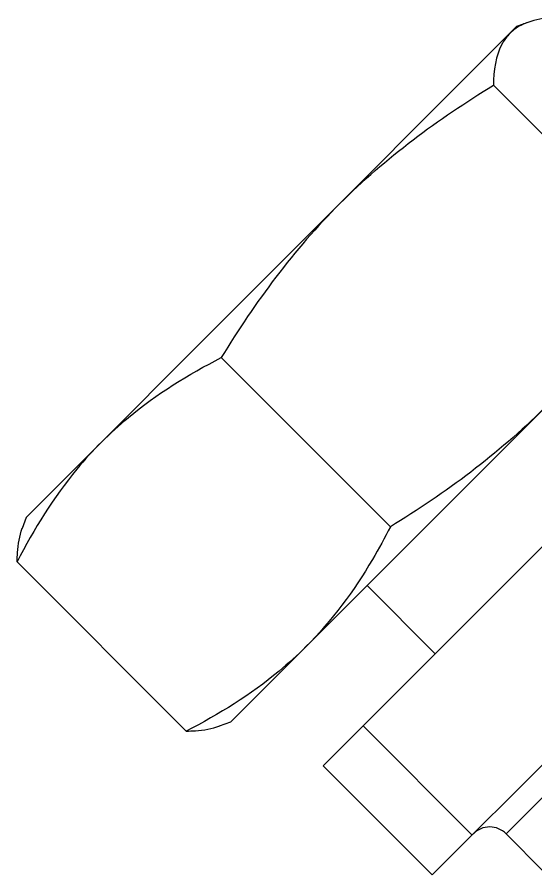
# Model space of a CAD drawing. Extents: x -1396510 to 1250330, y -1892470 to 1623980.
# Drawn here: x -1165626.3 to -1165562.2, y -61096.2 to -60990.3 of the extents above; entities that cross this region are included whole.
import ezdxf

# ---------------------------------------------------------------- set-up
doc = ezdxf.new("R2010")
doc.units = 0
doc.header["$LTSCALE"] = 1000
doc.header["$MEASUREMENT"] = 0

msp = doc.modelspace()

# ---------------------------------------------------------------- linework, layer by layer
at = {"linetype": 'Continuous'}
for p, q in [((-1165564.55, -60991.48), (-1165563.17, -60990.98)), ((-1165564.55, -60991.48), (-1165625.13, -61052.06)), ((-1165567.45, -60998.75), (-1165546.57, -61019.62)), ((-1165539.31, -61016.72), (-1165599.89, -61077.3)), ((-1165588.46, -61082.7), (-1165533.9, -61028.15)), ((-1165601.05, -61032.35), (-1165580.18, -61053.22)), ((-1165575, -61096.16), (-1165520.44, -61041.61)), ((-1165565.89, -61091.1), (-1165525.51, -61050.71)), ((-1165625.13, -61052.06), (-1165625.63, -61053.44)), ((-1165626.26, -61057.56), (-1165605.38, -61078.43)), ((-1165583.06, -61060.47), (-1165574.64, -61068.89)), ((-1165601.26, -61077.8), (-1165599.89, -61077.3)), ((-1165583.54, -61077.78), (-1165570.08, -61091.25)), ((-1165588.46, -61082.7), (-1165575, -61096.16)), ((-1165561.22, -61095.78), (-1165565.89, -61091.1))]:
    msp.add_line(p, q, dxfattribs=at)
msp.add_arc((-1165567.91, -61093.12), 2.86, 44.9999, 135.0001, dxfattribs=at)
for points, knots in [([(-1165563.2, -60990.99), (-1165563.42, -60991.07), (-1165564.23, -60991.4), (-1165564.97, -60991.9), (-1165565.43, -60992.36)], [0, 0, 0, 0, 0.261173, 1, 1, 1, 1]), ([(-1165559.05, -60990.35), (-1165559.43, -60990.36), (-1165560.83, -60990.41), (-1165562.24, -60990.64), (-1165563.2, -60990.99)], [0, 0, 0, 0, 0.270862, 1, 1, 1, 1]), ([(-1165565.43, -60992.36), (-1165565.79, -60992.72), (-1165567.16, -60994.57), (-1165567.42, -60996.98), (-1165567.45, -60998.75)], [0, 0, 0, 0, 0.22235, 1, 1, 1, 1]), ([(-1165615.84, -61042.77), (-1165614.78, -61041.71), (-1165610.3, -61037.63), (-1165605.1, -61034.42), (-1165601.05, -61032.35)], [0, 0, 0, 0, 0.248254, 1, 1, 1, 1]), ([(-1165615.84, -61042.77), (-1165616.9, -61043.83), (-1165620.97, -61048.31), (-1165624.19, -61053.51), (-1165626.26, -61057.56)], [0, 0, 0, 0, 0.248254, 1, 1, 1, 1]), ([(-1165626.26, -61057.56), (-1165626.25, -61057.18), (-1165626.19, -61055.77), (-1165625.97, -61054.36), (-1165625.62, -61053.4)], [0, 0, 0, 0, 0.270862, 1, 1, 1, 1]), ([(-1165580.18, -61053.22), (-1165580.87, -61054.58), (-1165583.76, -61059.89), (-1165587.4, -61064.82), (-1165590.6, -61068.01)], [0, 0, 0, 0, 0.25305, 1, 1, 1, 1]), ([(-1165590.6, -61068.01), (-1165591.66, -61069.07), (-1165596.13, -61073.15), (-1165601.34, -61076.36), (-1165605.38, -61078.43)], [0, 0, 0, 0, 0.248254, 1, 1, 1, 1]), ([(-1165605.38, -61078.43), (-1165605, -61078.42), (-1165603.6, -61078.37), (-1165602.19, -61078.14), (-1165601.23, -61077.79)], [0, 0, 0, 0, 0.270862, 1, 1, 1, 1])]:
    msp.add_open_spline(points, degree=3, knots=knots, dxfattribs=at)
for points in [[(-1165586.43, -61013.36), (-1165580.78, -61007.71), (-1165574.27, -61002.9), (-1165567.45, -60998.75)], [(-1165586.43, -61013.36), (-1165592.08, -61019.01), (-1165596.89, -61025.53), (-1165601.05, -61032.35)], [(-1165561.19, -61038.6), (-1165566.84, -61044.25), (-1165573.36, -61049.06), (-1165580.18, -61053.22)]]:
    msp.add_open_spline(points, degree=3, dxfattribs=at)

doc.saveas('drawing.dxf')
